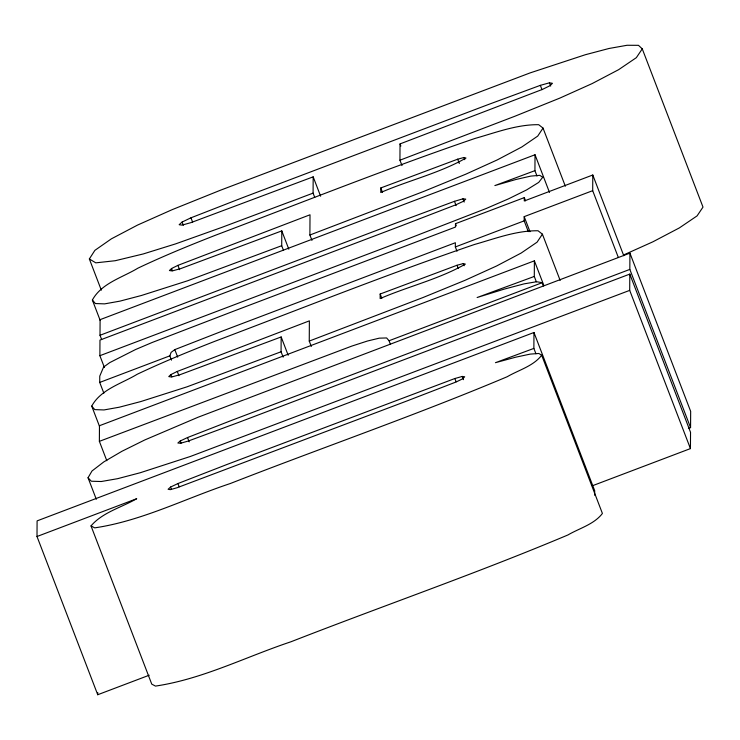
<?xml version="1.0" encoding="UTF-8"?>
<svg xmlns="http://www.w3.org/2000/svg" width="740" height="740" viewBox="0 0 740 740"><rect width="100%" height="100%" fill="white"/><g stroke="black" fill="none" stroke-linecap="round" stroke-linejoin="round"><path stroke-width="1.11" d="M149.203 675.222L97.736 694.731L37 536.509L37.093 520.877L533.966 332.5L594.701 490.722L594.673 495.263M97.736 694.731L97.745 692.501M106.81 460.715L99.373 441.345L99.465 425.713L534.391 260.822L543.9 285.575M103.859 393.199L99.724 382.432L99.761 376.124L103.582 367.077L109.816 362.572L135.568 349.53L152.126 342.5L234.552 310.818L455.461 227.069L455.479 223.702L524.309 197.608L525.548 200.836M104.433 367.539L99.882 355.7L99.974 340.076L401.182 225.876L455.914 204.776L463.296 201.326L465.765 199.115L462.944 198.829L454.471 201.317L394.004 223.813L100.002 335.276L101.658 339.586M100.002 335.276L100.103 319.652L535.029 154.753L549.487 192.428M283.133 357.152L281.071 351.768L281.163 336.95L180.051 374.69L171.578 377.012L168.757 376.595L170.894 374.588L177.295 371.434L309.375 320.855L309.255 341.085L311.327 346.468M283.355 250.009L281.709 245.699L281.792 230.889L180.69 268.62L172.207 270.942L169.395 270.535L171.532 268.528L177.924 265.364L310.014 214.785L309.894 235.015L311.956 240.398M314.74 197.432L313.085 193.131L313.177 176.842L190.966 222.62L182.096 225.108L179.145 224.729L182.105 222.046L190.966 217.81L241.444 198.135L487.91 104.692L540.348 85.35L549.432 82.815L552.456 83.306L549.959 85.72L542.466 89.392L400.035 143.912L399.942 160.201L402.005 165.575M380.175 294.011L380.147 298.572C408.129 286.426 438.931 279.248 465.377 264.106L463.296 263.579L457.033 265.262L380.175 294.011L381.822 298.312M380.804 187.942L380.776 192.511C408.767 180.357 439.569 173.179 466.006 158.036L463.925 157.509L457.662 159.192L380.804 187.942L382.46 192.252M456.996 251.258L455.341 246.947L455.368 242.729L222.657 330.956L174.806 349.622L171.107 352.37L169.867 355.838L171.513 360.149M528.295 231.62L524.17 220.853L524.188 216.635L592.694 190.67L592.786 175.001L524.29 200.975L524.309 197.608M535.936 353.776L533.873 348.401L533.966 332.5M536.361 281.829L534.298 276.446L534.391 260.822M537 176.037L534.928 170.653L535.029 154.753M592.351 485.782L690.438 448.597L629.703 290.376L629.805 274.087L238.789 422.337L188.487 440.966L180.505 443.269L177.85 443.01L180.273 440.966L187.525 437.543L231.935 420.264L629.832 269.406L629.925 253.126L198.107 417.221L144.837 439.93L121.961 451.271L103.831 461.889L92.001 470.982L88.042 477.753L96.302 499.278M690.438 448.597L690.54 432.308L629.805 274.087M688.413 428.451L690.568 427.628L690.66 411.348L629.925 253.126M100.215 320.494L92.371 300.042C101.417 283.235 122.387 277.555 137.853 268.195C163.29 256.105 189.366 245.449 215.59 235.191C301.957 202.566 387.732 168.248 475.117 138.408C495.93 132.571 516.751 124.431 538.683 124.69L543.03 128.094L565.341 186.221M99.585 426.555L91.732 406.112C100.788 389.305 121.749 383.625 137.215 374.255C162.652 362.165 188.737 351.519 214.952 341.26C301.319 308.636 387.094 274.309 474.488 244.478C495.301 238.632 516.122 230.501 538.045 230.76L542.402 234.164L560.171 280.451M101.325 290.182L89.346 258.963L94.868 250.361L111.37 238.844L137.575 225.062L172.207 209.642L220.844 190.069L530.118 72.899L585.331 54.732L609.038 48.479L627.076 45.27L638.481 45.325L642.265 48.868L703 207.098L697.071 215.895L679.366 227.901L652.865 241.823L623.7 254.93M543.03 128.094L537.712 136.105L521.83 146.964L497.224 159.923L465.747 174.205L423.743 191.419L309.894 235.015M542.402 234.164L537.083 242.165L521.191 253.034L496.596 265.984L465.118 280.275L423.114 297.489L309.255 341.085M642.265 48.868L636.335 57.674L618.621 69.68L592.13 83.592L559.838 98.106L514.864 116.254L399.942 160.201M533.873 348.401L495.439 362.693L515.789 357.17L530.219 354.108L538.822 353.47L541.68 355.237L602.416 513.468C593.998 524.42 579.522 528.184 567.987 534.937C476.801 573.37 383.154 605.755 290.986 641.765C246.041 656.713 202.677 679.098 155.465 686.091L151.756 684.13L91.02 525.909C102.592 512.265 121.61 507.464 136.715 498.704L37 536.509M541.68 355.237C533.263 366.198 518.786 369.963 507.252 376.706C416.065 415.149 322.418 447.534 230.251 483.544C185.305 498.492 141.941 520.877 94.729 527.861L91.02 525.909M170.552 487.068L168.082 489.279L170.329 489.649L177.091 487.734L407.333 400.812L456.173 381.951L462.565 378.871L464.702 376.78L462.25 376.447L454.878 378.519L227.097 464.433L177.933 483.544L170.552 487.068L171.375 489.223M313.085 193.131L222 227.319L175.565 243.895L143.246 253.95L115.209 260.721L95.793 262.848L89.346 258.963M281.709 245.699L187.646 280.765L141.451 295.482L119.954 301.134L104.608 303.872L95.414 303.548L92.371 300.042M99.882 355.7L404.697 240.139L486.143 208.523L508.482 198.866L526.639 189.893L538.702 182.401L542.744 177.221L539.765 175.343L530.793 176.102L515.826 179.515L494.866 185.574L534.928 170.653M455.341 246.947L524.17 220.853M99.724 382.432L169.867 355.838M281.071 351.768L187.007 386.835L140.813 401.552L119.316 407.204L103.979 409.942L94.775 409.618L91.732 406.112M99.373 441.345L351.907 346.061L367.512 341.001L379.259 338.161L386.613 337.949L389.055 340.742L390.295 343.971M389.055 340.742L542.115 282.708L543.354 285.936M629.703 290.376L190.356 456.478L140.221 472.749L117.623 478.678L101.26 481.518L91.325 481.231L88.042 477.753M534.298 276.446L477.115 297.517L504.208 289.127L524.068 283.864L536.704 281.727L542.115 282.708M629.832 269.406L690.568 427.628M592.786 175.001L623.774 255.725M592.694 190.67L618.307 257.4M549.432 82.815L550.671 86.043M540.348 85.35L541.995 89.66M524.188 216.635L529.979 231.703M463.925 157.509L464.757 159.664M457.662 159.192L459.318 163.494M462.944 198.829L464.184 202.066M454.471 201.317L456.118 205.618M455.479 223.702L456.303 225.857M463.296 263.579L464.119 265.734M457.033 265.262L458.273 268.49M400.035 143.912L400.858 146.067M462.25 376.447L463.49 379.675M454.878 378.519L456.118 381.748M313.177 176.842L320.624 196.211M281.792 230.889L288.813 249.186M281.163 336.95L288.184 355.256M190.966 217.81L192.613 222.12M182.105 222.046L183.344 225.275M177.924 265.364L179.579 269.675M171.532 268.528L172.355 270.673M174.806 349.622L177.702 357.161M177.295 371.434L178.941 375.735M170.894 374.588L171.726 376.743M187.525 437.543L189.181 441.854M180.273 440.966L181.097 443.121M177.933 483.544L179.172 486.772"/></g></svg>
